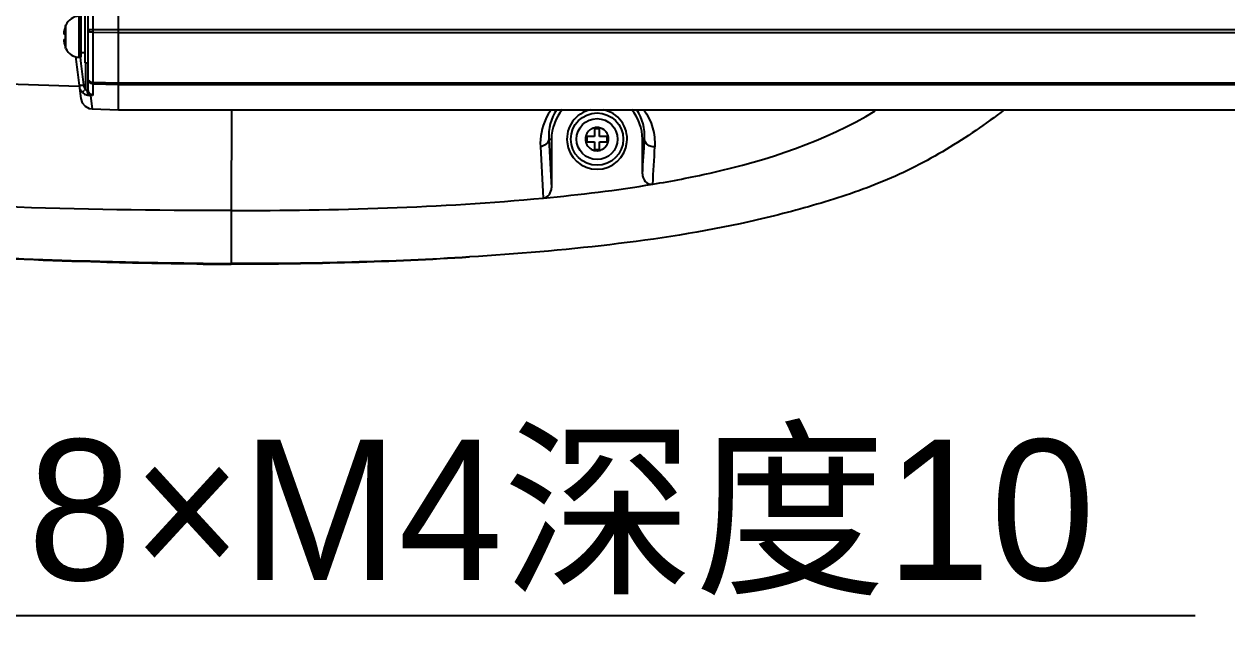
# Model space of a CAD drawing. Header units: millimetres. Extents: x 4086 to 8300, y 123 to 1549.
# Drawn here: x 6839.7 to 6899.6, y 1248.2 to 1278.1 of the extents above; entities that cross this region are included whole.
import ezdxf
from ezdxf import colors
from ezdxf.entities.mleader import LeaderData, LeaderLine
from ezdxf.math import Vec2, Vec3

# ---------------------------------------------------------------- set-up
doc = ezdxf.new("R2010")
doc.units = ezdxf.units.MM
doc.layers.add('尺寸标注', color=7, linetype='Continuous')
doc.styles.add('思源黑', font='SourceHanSansCN-Normal.ttf')

msp = doc.modelspace()

# ---------------------------------------------------------------- linework, layer by layer
for p, q in [((6844.405, 1273.79), (6844.405, 1327.271)), ((6842.905, 1274.768), (6842.905, 1280.291)), ((6843.137, 1280.291), (6843.137, 1274.531)), ((6842.452, 1276.41), (6842.452, 1278.45)), ((6842.542, 1278.45), (6842.542, 1276.41)), ((6842.755, 1276.126), (6842.755, 1278.735)), ((6841.762, 1277.94), (6841.788, 1278.007)), ((6841.767, 1277.94), (6841.762, 1277.94)), ((6841.788, 1278.004), (6841.788, 1278.007)), ((6841.788, 1276.853), (6841.788, 1278.004)), ((6841.767, 1277.558), (6841.683, 1277.558)), ((6841.683, 1277.303), (6841.767, 1277.303)), ((6936.355, 1277.782), (6842.905, 1277.782)), ((6844.405, 1277.629), (6843.137, 1277.651)), ((6936.355, 1277.629), (6844.405, 1277.629)), ((6841.788, 1276.853), (6841.762, 1276.92)), ((6841.762, 1276.92), (6841.767, 1276.92)), ((6842.452, 1276.41), (6842.542, 1276.41)), ((6842.495, 1276.415), (6842.533, 1276.099)), ((6842.542, 1276.646), (6842.755, 1276.646)), ((6842.755, 1276.125), (6842.905, 1276.125)), ((6842.768, 1276.126), (6842.768, 1274.822)), ((6842.447, 1275.004), (6842.529, 1274.359)), ((6844.405, 1275.116), (6843.137, 1275.147)), ((6844.405, 1275.029), (6843.137, 1275.072)), ((6936.355, 1275.116), (6844.405, 1275.116)), ((6936.355, 1275.029), (6844.405, 1275.029)), ((6842.937, 1274.651), (6842.905, 1274.768)), ((6843.018, 1274.495), (6843.104, 1273.835)), ((6843.103, 1273.835), (6844.405, 1273.79)), ((6844.405, 1273.79), (6936.355, 1273.79)), ((6850.036, 1273.781), (6850.019, 1268.769)), ((6867.746, 1272.458), (6867.746, 1272.203)), ((6868.128, 1272.458), (6867.746, 1272.458)), ((6868.128, 1272.84), (6868.128, 1272.458)), ((6868.383, 1272.84), (6868.128, 1272.84)), ((6868.383, 1272.458), (6868.383, 1272.84)), ((6868.766, 1272.458), (6868.383, 1272.458)), ((6868.766, 1272.203), (6868.766, 1272.458)), ((6865.852, 1272.33), (6865.985, 1272.33)), ((6865.985, 1272.33), (6865.985, 1269.904)), ((6867.746, 1272.203), (6868.128, 1272.203)), ((6868.128, 1272.203), (6868.128, 1271.82)), ((6868.383, 1271.82), (6868.383, 1272.203)), ((6868.383, 1272.203), (6868.766, 1272.203)), ((6870.521, 1270.602), (6870.521, 1272.33)), ((6870.521, 1272.33), (6870.621, 1272.33)), ((6868.128, 1271.82), (6868.383, 1271.82)), ((6850.024, 1268.769), (6850.024, 1266.125)), ((6850.176, 1266.093), (6850.023, 1266.094)), ((6850.176, 1266.125), (6850.024, 1266.125)), ((6850.176, 1266.096), (6850.176, 1266.125))]:
    msp.add_line(p, q)
for points in [[(6842.529, 1274.358), (6842.598, 1274.145), (6842.744, 1273.97)], [(6842.744, 1273.97), (6842.944, 1273.862), (6843.104, 1273.835)]]:
    msp.add_lwpolyline(points)
for radius in [1.305, 1.02]:
    msp.add_circle((6868.256, 1272.33), radius)
for centre, radius, start, end in [((6842.452, 1277.73), 0.72, 90, 157.38014), ((6843.172, 1277.43), 1.495, 160.04787, 175.10622), ((6843.172, 1277.43), 1.495, 184.89378, 199.95213), ((6843.172, 1277.43), 1.411, 174.81427, 185.18573), ((6842.452, 1277.13), 0.72, 202.61986, 270), ((7064.195, 1302.829), 223.487, 186.77961, 187.3189), ((7064.155, 1302.827), 223.228, 186.87656, 187.15196), ((6843.018, 1275.074), 0.355, 187.1948, 225.34521), ((6843.021, 1275.06), 0.571, 225.50071, 235.6541), ((6843.012, 1275.046), 0.555, 235.6461, 241.88666), ((6845.29, 1272.356), 3.527, 135.64077, 137.11128), ((6868.249, 1272.48), 2.402, 146.93397, 183.56889), ((6868.255, 1272.33), 1.5, 102.06576, 78.1173), ((6868.231, 1272.492), 2.396, 356.12504, 32.80138), ((6868.238, 1272.325), 0.594, 34.97126, 41.6162), ((7564.76, 1309.081), 700.306, 183.038778, 183.248749), ((7567.963, 1309.614), 703.101, 183.039655, 183.237683), ((6868.257, 1272.331), 0.578, 186.53968, 217.11165), ((6868.257, 1272.328), 0.574, 295.14673, 309.03559), ((6022.235, 1320.672), 849.762, 356.622063, 356.73877), ((6025.464, 1320.141), 847.048, 356.612059, 356.738475), ((6868.257, 1272.336), 0.583, 247.94939, 256.10169), ((6850.623, 1496.887), 230.794, 269.50498, 269.85108), ((6850.557, 1497.2), 231.076, 269.52201, 269.86785)]:
    msp.add_arc(centre, radius, start, end)
for points, knots in [([(6842.905, 1277.774), (6842.905, 1277.726), (6842.987, 1277.652), (6843.063, 1277.674), (6843.089, 1277.684)], [0, 0, 0, 0, 0.633043, 1, 1, 1, 1]), ([(6803.929, 1276.673), (6811.385, 1276.268), (6824.222, 1275.657), (6837.063, 1275.126), (6842.446, 1274.968)], [0, 0, 0, 0, 0.581022, 1, 1, 1, 1]), ([(6842.447, 1275.004), (6842.444, 1275.025), (6842.569, 1274.997), (6842.612, 1275.028), (6842.664, 1275.034)], [0, 0, 0, 0, 0.287922, 1, 1, 1, 1]), ([(6842.481, 1274.856), (6842.477, 1274.876), (6842.474, 1274.92), (6842.486, 1274.962), (6842.495, 1274.983)], [0, 0, 0, 0, 0.473256, 1, 1, 1, 1]), ([(6843.137, 1275.147), (6843.083, 1275.148), (6843.013, 1275.153), (6842.921, 1275.219), (6842.952, 1275.263), (6842.968, 1275.277)], [0, 0, 0, 0, 0.575202, 0.776098, 1, 1, 1, 1]), ([(6842.621, 1274.653), (6842.623, 1274.666), (6842.659, 1274.699), (6842.685, 1274.734), (6842.706, 1274.756)], [0, 0, 0, 0, 0.305092, 1, 1, 1, 1]), ([(6842.768, 1274.822), (6842.779, 1274.796), (6842.797, 1274.755), (6842.844, 1274.728), (6842.86, 1274.733)], [0, 0, 0, 0, 0.622737, 1, 1, 1, 1]), ([(6842.86, 1274.733), (6842.872, 1274.736), (6842.891, 1274.742), (6842.905, 1274.761), (6842.905, 1274.768)], [0, 0, 0, 0, 0.605236, 1, 1, 1, 1]), ([(6842.88, 1274.637), (6842.874, 1274.652), (6842.865, 1274.684), (6842.861, 1274.717), (6842.86, 1274.733)], [0, 0, 0, 0, 0.509933, 1, 1, 1, 1]), ([(6843.137, 1274.531), (6843.137, 1274.522), (6843.09, 1274.491), (6843.046, 1274.501), (6843.011, 1274.502)], [0, 0, 0, 0, 0.205999, 1, 1, 1, 1]), ([(6888.548, 1273.79), (6887.613, 1273.088), (6885.695, 1271.744), (6882.556, 1270.147), (6879.219, 1269.047), (6874.689, 1267.877), (6868.9, 1266.99), (6864.239, 1266.602), (6861.906, 1266.457)], [0, 0, 0, 0, 0.125055, 0.249949, 0.375009, 0.49996, 0.750038, 1, 1, 1, 1]), ([(6865.972, 1273.792), (6865.869, 1273.65), (6865.536, 1273.094), (6865.404, 1272.425), (6865.433, 1271.955)], [0, 0, 0, 0, 0.27193, 1, 1, 1, 1]), ([(6870.58, 1273.791), (6870.778, 1273.522), (6871.085, 1272.927), (6871.139, 1272.266), (6871.136, 1271.949)], [0, 0, 0, 0, 0.513221, 1, 1, 1, 1]), ([(6871.033, 1270.084), (6871.991, 1270.244), (6875.812, 1270.983), (6879.618, 1272.213), (6882.118, 1273.74)], [0, 0, 0, 0, 0.248986, 1, 1, 1, 1]), ([(6867.941, 1272.813), (6867.93, 1272.807), (6867.91, 1272.794), (6867.891, 1272.779), (6867.881, 1272.771)], [0, 0, 0, 0, 0.497104, 1, 1, 1, 1]), ([(6868.025, 1272.853), (6868.011, 1272.847), (6867.982, 1272.836), (6867.954, 1272.821), (6867.941, 1272.813)], [0, 0, 0, 0, 0.502353, 1, 1, 1, 1]), ([(6868.256, 1272.907), (6868.244, 1272.911), (6868.219, 1272.915), (6868.194, 1272.911), (6868.181, 1272.908)], [0, 0, 0, 0, 0.493074, 1, 1, 1, 1]), ([(6868.332, 1272.908), (6868.319, 1272.911), (6868.294, 1272.915), (6868.267, 1272.911), (6868.256, 1272.907)], [0, 0, 0, 0, 0.507426, 1, 1, 1, 1]), ([(6871.136, 1271.949), (6871.014, 1271.936), (6870.762, 1271.99), (6870.624, 1272.221), (6870.621, 1272.33)], [0, 0, 0, 0, 0.52905, 1, 1, 1, 1]), ([(6850.024, 1268.769), (6842.44, 1268.758), (6827.38, 1269.333), (6812.357, 1270.407), (6804.906, 1271.027)], [0, 0, 0, 0, 0.503572, 1, 1, 1, 1]), ([(6870.521, 1270.602), (6870.521, 1270.467), (6870.607, 1270.185), (6870.902, 1270.063), (6871.033, 1270.084)], [0, 0, 0, 0, 0.504658, 1, 1, 1, 1]), ([(6865.585, 1269.394), (6865.699, 1269.405), (6865.922, 1269.547), (6865.985, 1269.787), (6865.985, 1269.904)], [0, 0, 0, 0, 0.49674, 1, 1, 1, 1]), ([(6848.629, 1266.102), (6846.922, 1266.116), (6840.151, 1266.249), (6833.386, 1266.605), (6828.333, 1266.933)], [0, 0, 0, 0, 0.252164, 1, 1, 1, 1]), ([(6848.63, 1266.132), (6846.912, 1266.147), (6840.141, 1266.279), (6833.377, 1266.635), (6828.335, 1266.962)], [0, 0, 0, 0, 0.253728, 1, 1, 1, 1])]:
    msp.add_open_spline(points, degree=3, knots=knots)
for points in [[(6842.62, 1274.653), (6842.562, 1274.71), (6842.499, 1274.776), (6842.481, 1274.856)], [(6843.137, 1275.072), (6843.027, 1275.076), (6842.905, 1275.197), (6842.905, 1275.306)], [(6843.02, 1274.495), (6842.928, 1274.491), (6842.832, 1274.514), (6842.75, 1274.557)], [(6843.02, 1274.495), (6842.954, 1274.507), (6842.902, 1274.574), (6842.88, 1274.637)], [(6843.137, 1274.531), (6843.059, 1274.534), (6842.975, 1274.583), (6842.937, 1274.651)], [(6866.528, 1273.803), (6866.188, 1273.405), (6865.985, 1272.853), (6865.985, 1272.33)], [(6870.521, 1272.33), (6870.521, 1272.853), (6870.318, 1273.405), (6869.978, 1273.803)], [(6867.881, 1272.771), (6867.743, 1272.654), (6867.662, 1272.445), (6867.682, 1272.265)], [(6868.181, 1272.908), (6868.128, 1272.896), (6868.077, 1272.873), (6868.025, 1272.853)], [(6868.682, 1272.72), (6868.594, 1272.819), (6868.461, 1272.878), (6868.332, 1272.908)], [(6868.825, 1272.424), (6868.81, 1272.51), (6868.775, 1272.594), (6868.725, 1272.666)], [(6865.852, 1272.33), (6865.847, 1272.143), (6865.619, 1271.969), (6865.433, 1271.955)], [(6867.796, 1271.982), (6867.857, 1271.901), (6867.944, 1271.834), (6868.038, 1271.796)], [(6868.619, 1271.882), (6868.769, 1272.004), (6868.857, 1272.233), (6868.825, 1272.424)], [(6868.117, 1271.77), (6868.162, 1271.759), (6868.209, 1271.753), (6868.256, 1271.753)], [(6868.256, 1271.753), (6868.339, 1271.753), (6868.425, 1271.772), (6868.501, 1271.808)], [(6865.585, 1269.394), (6867.407, 1269.565), (6869.227, 1269.783), (6871.033, 1270.084)], [(6850.024, 1268.769), (6855.215, 1268.776), (6860.417, 1268.907), (6865.585, 1269.393)], [(6861.906, 1266.457), (6858.002, 1266.214), (6854.088, 1266.118), (6850.176, 1266.125)], [(6861.907, 1266.446), (6858.003, 1266.198), (6854.088, 1266.095), (6850.176, 1266.096)]]:
    msp.add_open_spline(points, degree=3)

# ---------------------------------------------------------------- leaders
at = {"layer": '尺寸标注'}
ml = msp.add_multileader_mtext('Standard', dxfattribs=at)
ml.set_content('8×M4{\\A1;\\C256;深度}10', style='思源黑')
ml.set_leader_properties()
ml.build(insert=Vec2(0, 0))
ml.multileader.update_dxf_attribs({"text_left_attachment_type": 5, "text_right_attachment_type": 5, "dogleg_length": 1, "arrow_head_size": 6})
ctx = ml.context
ctx.base_point, ctx.char_height, ctx.arrow_head_size, ctx.plane_origin = Vec3(6837.883, 1248.598), 7, 6, Vec3(6823.887, 1280.347)
ctx.left_attachment, ctx.right_attachment = 5, 5
notes = []
notes.append((ctx, [(0, (1, 1, 0), (6836.883, 1248.598), (1, 0), 1, [(0, [(6823.887, 1280.347)], 0, [])])]))
ctx.mtext.insert, ctx.mtext.flow_direction = Vec3(6839.883, 1257.359), 5
for ctx, leaders in notes:
    for number, flags, end, landing, length, lines in leaders:
        leader = LeaderData()
        leader.index, (leader.has_last_leader_line, leader.has_dogleg_vector, leader.attachment_direction) = number, flags
        leader.last_leader_point, leader.dogleg_vector, leader.dogleg_length = Vec3(end), Vec3(landing), length
        for number, points, colour, breaks in lines:
            line = LeaderLine()
            line.index, line.vertices, line.color, line.breaks = number, Vec3.list(points), colors.encode_raw_color(colour), breaks
            leader.lines.append(line)
        ctx.leaders.append(leader)

doc.saveas('drawing.dxf')
